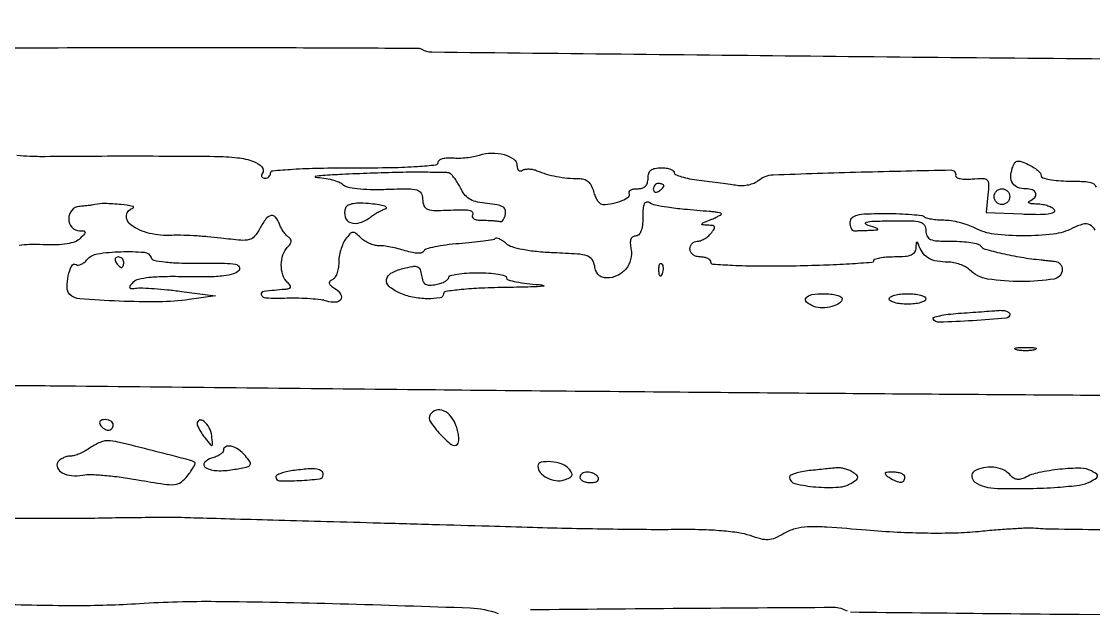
# Model space of a CAD drawing. Extents: x 0 to 5034, y 0 to 2560.
# Drawn here: x 4178.5 to 4383, y 243 to 354.9 of the extents above; entities that cross this region are included whole.
import ezdxf

# ---------------------------------------------------------------- set-up
doc = ezdxf.new("R2010")
doc.units = 0

msp = doc.modelspace()

# ---------------------------------------------------------------- linework, layer by layer
for points in [[(4411.924438, 347.515492, -0.000831), (4333.80723, 348.200801, -0.000043), (4256.765145, 349.011289, -0.136582), (4254.930349, 349.543046, 0.13817), (4254.241156, 349.740461, 0.000086), (4233.7201, 349.826621, 0.001061), (4210.843183, 349.870192, 0.000647), (4183.823964, 349.829362, -0.000341), (4156.335983, 349.771016, -0.000488), (4131.954539, 349.759695, -0.000262), (4111.314604, 349.781065, -0.00751), (4106, 349.869183, 0.002937), (4101.774224, 349.977913, 0.000588), (4094.240625, 350.118608, 0.000622), (4085.472697, 350.261124, 0.00058), (4076.5, 350.385387, -0.002069), (4067.124318, 350.543154, -0.001715), (4057.14375, 350.786667, -0.001731), (4047.996802, 351.072926, -0.004665), (4041.5, 351.35947, 0.010517), (4032.464362, 351.652091, 0.000459), (4000.8875, 351.981265, 0.000779), (3963.43663, 352.278954, 0.000556)], [(4177.605208, 329.407992, 0.018345), (4180.101488, 329.22325, 0.011852), (4183, 329.184168, -0.001552), (4190.559567, 329.237964, -0.001011), (4199.288569, 329.255342, -0.001013), (4207.95955, 329.237497, -0.001643), (4215.33104, 329.183166, -0.023955), (4219.684036, 328.927976, -0.060354), (4222.772875, 328.214445, -0.126362), (4224.323855, 327.155696, -0.329727), (4224.429973, 325.886693, 0.096707), (4224.30238, 325.548493, 0.174428), (4224.354029, 325.260466, 0.171182), (4224.578731, 325.067758, 0.09272), (4224.940983, 325, 0.093332), (4225.345238, 325.076123, 0.09642), (4225.688914, 325.29375, 0.099167), (4225.918938, 325.618444, 0.105053), (4226, 326, -0.389247), (4226.412014, 326.449058, -0.005893), (4230.25, 326.734375, -0.010966), (4235.264577, 326.937511, -0.004639), (4242, 327, 0.004251), (4249.131003, 327.06063, 0.012527), (4254.030338, 327.266803, 0.008893), (4257.539946, 327.565471, 0.384449), (4258, 328.075366, -0.244617), (4258.204125, 328.467634, -0.080631), (4258.807813, 328.759442, -0.058628), (4259.696597, 328.914044, -0.037061), (4260.75, 328.894044, 0.029226), (4261.972229, 328.851693, 0.019346), (4263.374325, 328.93942, 0.019492), (4264.734746, 329.131344, 0.035433), (4265.822172, 329.408971, -0.074917), (4268.183803, 329.817401, -0.07307), (4270.582275, 329.518003, -0.090177), (4272.374088, 328.652606, -0.239687), (4273, 327.421931, 0.071082), (4273.077366, 326.880473, 0.146421), (4273.307817, 326.524572, 0.189389), (4273.64964, 326.407087, 0.128267), (4274.047887, 326.529596, -0.098191), (4274.572082, 326.725601, -0.047808), (4275.287953, 326.773294, -0.044877), (4276.069126, 326.68012, -0.048909), (4276.797887, 326.449768, 0.030622), (4278.572786, 325.816596, 0.024074), (4280.560022, 325.344372, 0.023395), (4282.650042, 325.053289, 0.024217), (4284.73409, 324.963246, -0.072776), (4285.775388, 324.816451, -0.107522), (4286.5824, 324.376033, -0.098932), (4287.177978, 323.608304, -0.054218), (4287.592498, 322.487482, 0.040803), (4287.915544, 321.536491, 0.052781), (4288.368765, 320.734709, 0.06317), (4288.875869, 320.186123, 0.179506), (4289.358408, 320.013655, 0.046979), (4291.250658, 320.214698, 0.048254), (4293.054412, 320.765103, 0.05992), (4294.303749, 321.467706, 0.391427), (4294.429736, 322.11369, -0.235735), (4294.399327, 322.44857, -0.168549), (4294.64771, 322.739646, -0.090964), (4295.189859, 322.936924, -0.041914), (4295.940983, 323, 0.067914), (4296.850102, 323.124056, 0.125559), (4297.492623, 323.492834, 0.128278), (4297.871364, 324.117884, 0.07253), (4298, 325, -0.07578), (4298.142566, 325.935258, -0.149477), (4298.5625, 326.55, -0.124434), (4299.317234, 326.893532, -0.044917), (4300.5, 327, -0.034192), (4301.457574, 326.93444, -0.052196), (4302.265625, 326.735829, -0.067907), (4302.82163, 326.445719, -0.2432), (4303, 326.100694, 0.299824), (4303.25175, 325.718604, 0.026245), (4304.395312, 325.297102, 0.027605), (4305.929532, 324.91276, 0.017531), (4307.75, 324.62792, -0.0013), (4309.751896, 324.380949, -0.001145), (4311.839063, 324.113094, -0.00115), (4313.720341, 323.86288, -0.003477), (4315, 323.680616, 0.050315), (4316.067345, 323.629462, 0.04053), (4317.20625, 323.782616, 0.041973), (4318.244526, 324.102185, 0.077829), (4319, 324.552813, -0.165216), (4321.896726, 325.66205, -0.002991), (4338.638578, 326.202119, -0.001958), (4355.776587, 326.585209, -0.471209), (4356.670214, 325.54244, 0.325126), (4356.84394, 325.188709, 0.068848), (4357.529421, 324.939961, 0.048062), (4358.568015, 324.820441, 0.02725), (4359.834198, 324.865996, -0.018432), (4361.913078, 324.977508, -0.204636), (4362.666232, 324.670585, -0.2044), (4362.965678, 323.914026, -0.018386), (4362.834198, 321.834198), (4362.5, 318.5), (4369.338502, 318.202293, 0.009314), (4372.353343, 318.127274, 0.031712), (4374.313818, 318.239444, 0.064448), (4375.383699, 318.511802, 0.466627), (4375.529485, 318.952293, 0.131199), (4375.096367, 319.360922, 0.042509), (4374.281698, 319.715427, 0.039001), (4373.26853, 319.971444, 0.035068), (4372.190983, 320.078947, -0.017789), (4371.229144, 320.141462, -0.071163), (4370.657664, 320.282867, -0.390217), (4370.570346, 320.467356, -0.224994), (4370.75, 320.662281, 0.103032), (4371.743331, 321.325741, 0.272453), (4371.942569, 322.123987, 0.237494), (4371.332024, 322.77446, 0.087901), (4370.059017, 323, -0.086556), (4368.539697, 323.264998, -0.161117), (4367.566204, 324.02813, -0.15118), (4367.202927, 325.261836, -0.073535), (4367.46809, 326.899461, -0.053381), (4367.889489, 327.858523, -0.205913), (4368.398343, 328.240555, -0.145685), (4369.149521, 328.201842, -0.023346), (4370.524836, 327.640512, -0.031004), (4371.467025, 327.130453, -0.039054), (4372.264598, 326.541276, -0.043239), (4372.827072, 325.961283, -0.17023), (4372.993581, 325.5, 0.323946), (4373.282891, 325.107951, 0.028835), (4374.541849, 324.785355, 0.02902), (4376.23885, 324.554573, 0.017926), (4378.251383, 324.471422, -0.010346), (4381.480367, 324.387008, -0.1034), (4382.781745, 324.050696, -0.196009), (4383.454399, 323.291029, -0.055522)], [(4383.293942, 315.09002, 0.156926), (4382.257005, 316.114812, 0.186312), (4380.927985, 316.247883, 0.052209), (4378.949072, 315.473664, -0.090291), (4375.295572, 314.354882, -0.029545), (4369.650628, 314.027178, -0.029534), (4364.007905, 314.366916, -0.090632), (4360.364307, 315.493839, 0.035769), (4359.043324, 316.066755, 0.02267), (4357.435661, 316.550673, 0.022745), (4355.805085, 316.883868, 0.038541), (4354.416667, 316.993839, -0.018227), (4353.191343, 317.040974, -0.022667), (4352.059549, 317.177704, -0.021766), (4351.139028, 317.373018, -0.133993), (4350.722222, 317.611111, 0.16964), (4350.21907, 317.853737, 0.007756), (4348.291493, 318.042708, 0.012188), (4345.95746, 318.17785, 0.008365), (4343.305556, 318.222222, 0.008255), (4339.672323, 318.162231, 0.0499), (4337.806034, 317.913039, 0.125846), (4336.858399, 317.416274, 0.212512), (4336.5, 316.611111, 0.044597), (4336.555117, 315.994391, 0.064442), (4336.720312, 315.473264, 0.084323), (4336.963385, 315.120945, 0.20235), (4337.25, 315, 0.006952), (4337.674707, 315.005905, 0.001352), (4338.440625, 315.029281, 0.001437), (4339.333588, 315.06152, 0.001328), (4340.25, 315.09968, 0.003158), (4341.746331, 315.175444, 0.47836), (4341.833864, 315.297662, 0.25058), (4341.685939, 315.452707, 0.001977), (4340, 316, -0.151915), (4339.499963, 316.350574, -0.552765), (4339.606673, 316.640997, -0.043217), (4341.055942, 316.81924, -0.005307), (4344.25, 316.90032, -0.00677), (4348.245343, 316.905218, -0.065622), (4349.91871, 316.66365, -0.190147), (4350.701637, 316.068177, -0.137037), (4351, 315, 0.109521), (4351.231658, 313.955086, 0.189686), (4351.867623, 313.351194, 0.084554), (4353.170652, 313.0654, 0.011802), (4355.940983, 313, -0.016676), (4357.873417, 312.935533, -0.023286), (4359.591151, 312.740145, -0.02092), (4360.954417, 312.461444, -0.195882), (4361.428686, 312.115388, 0.190235), (4362.241209, 311.508857, 0.009706), (4365.493447, 310.692771, 0.015576), (4369.227325, 309.954155, 0.015575), (4373, 309.449423, -0.001094), (4373.665384, 309.379948, -0.000732), (4374.426562, 309.29766, -0.000737), (4375.164052, 309.215741, -0.00145), (4375.75, 309.14806, -0.105172), (4376.227205, 308.985952, -0.08795), (4376.632812, 308.635559, -0.084522), (4376.90548, 308.152879, -0.086608), (4377, 307.611291, -0.370687), (4375.444059, 305.80095, -0.036891), (4369.279233, 305.324633, -0.038359), (4362.768064, 305.802875, -0.1602), (4359.305338, 307.551805, 0.072979), (4358.557547, 308.108217, 0.038318), (4357.49572, 308.579091, 0.037113), (4356.310385, 308.902819, 0.046709), (4355.178571, 309.015313, -0.040192), (4353.115478, 309.193297, -0.083862), (4351.596121, 309.720053, -0.099886), (4350.502343, 310.641652, -0.077099), (4349.728891, 312, 0.010258), (4349.413657, 312.779626, 0.403256), (4349.256944, 312.845775, 0.289553), (4349.135587, 312.682747, 0.007783), (4349.078947, 311.75, -0.129212), (4348.815969, 310.906089, -0.152781), (4348.183728, 310.364309, -0.082273), (4347.017945, 310.077657, -0.019235), (4345, 310, 0.017643), (4343.466583, 309.945875, 0.028686), (4342.174542, 309.779688, 0.028331), (4341.215286, 309.542985, 0.328657), (4340.998439, 309.25, -0.392591), (4340.711302, 308.941956, -0.002272), (4336.444671, 308.652406, -0.007541), (4331.441264, 308.411385, -0.004534), (4325.498439, 308.26883, -0.00476), (4319.006066, 308.233802, -0.011058), (4314.140069, 308.361511, -0.005918), (4310.402005, 308.586776, -0.393272), (4310, 309.01883, 0.194069), (4309.84885, 309.393587, 0.087211), (4309.4125, 309.711781, 0.067067), (4308.765464, 309.927749, 0.047089), (4308, 310, -0.072314), (4307.230589, 310.111864, -0.08892), (4306.583333, 310.4375, -0.10214), (4306.153209, 310.924246, -0.130775), (4306, 311.5, -0.090674), (4306.104712, 312.072657, -0.09558), (4306.404657, 312.559375, -0.099644), (4306.85199, 312.885048, -0.108083), (4307.377555, 313, 0.086594), (4307.995234, 313.107783, 0.04354), (4308.71614, 313.440625, 0.041499), (4309.421878, 313.926058, 0.048188), (4310, 314.5, 0.02517), (4310.610058, 315.315287, 0.248373), (4310.653572, 315.727493, 0.266596), (4310.33887, 315.975797, 0.028281), (4309.372445, 316.063386, -0.011817), (4308.354523, 316.121953, -0.50221), (4308.255166, 316.280831, -0.201555), (4308.467452, 316.499869, -0.005271), (4309.75, 317.031162, 0.010104), (4310.612347, 317.398193, 0.015679), (4311.339063, 317.752791, 0.009944), (4311.91587, 318.071808, 0.26755), (4312, 318.217776, 0.34193), (4311.908063, 318.336496, 0.013599), (4311.339063, 318.467164, 0.019033), (4310.612565, 318.584759, 0.011702), (4309.75, 318.670442, -0.004236), (4304.907286, 319.078576, -0.013184), (4301.655907, 319.467053, -0.017515), (4299.424097, 319.873886, -0.084762), (4298.233983, 320.355391, 0.193422), (4297.681919, 320.45098, 0.240624), (4297.283109, 320.126529, 0.086531), (4297.058418, 319.21994, 0.017581), (4297, 317.559017, -0.026202), (4296.918609, 316.006937, -0.065229), (4296.654375, 314.903593, -0.106405), (4296.222414, 314.240442, -0.197884), (4295.638672, 314, 0.14916), (4295.084022, 313.830772, 0.159179), (4294.735483, 313.384284, 0.098481), (4294.620049, 312.624493, 0.035848), (4294.748003, 311.537903, -0.111349), (4294.681174, 309.507351, -0.110247), (4293.750093, 307.693703, -0.109932), (4292.133494, 306.444445, -0.110175), (4290.14098, 306, -0.082686), (4289.257295, 306.147142, -0.110391), (4288.565959, 306.570893, -0.102326), (4288.085747, 307.277234, -0.063098), (4287.819551, 308.25, 0.115679), (4287.335208, 309.493531, 0.164729), (4286.393682, 310.198237, 0.062616), (4284.519466, 310.56049, 0.006492), (4280.025321, 310.798345, -0.013375), (4276.742254, 311.017454, -0.024309), (4274.080632, 311.397955, -0.02861), (4272.066326, 311.907593, -0.108056), (4270.944169, 312.550526, 0.030883), (4270.292358, 313.070989, 0.046802), (4269.662625, 313.430326, 0.058429), (4269.140186, 313.596685, 0.249212), (4268.837364, 313.504031, -0.157044), (4268.416748, 313.288328, -0.005619), (4266.601475, 313.011981, -0.009871), (4264.420318, 312.74877, -0.006703), (4261.92842, 312.531563, 0.013368), (4259.449871, 312.282193, 0.020156), (4257.309887, 311.920763, 0.015703), (4255.619388, 311.508815, 0.249655), (4255.205081, 311.115242, -0.249865), (4254.862917, 310.79046, -0.072646), (4254.117349, 310.697078, -0.04902), (4253.046466, 310.824465, -0.022876), (4251.695176, 311.186984, 0.015942), (4250.334414, 311.572343, 0.013888), (4248.888031, 311.890187, 0.014099), (4247.563431, 312.104416, 0.039547), (4246.62578, 312.154247, -0.069647), (4245.794579, 312.248667, -0.040557), (4244.844418, 312.577572, -0.039702), (4243.927699, 313.070879, -0.053139), (4243.193454, 313.663689, 0.02749), (4242.252359, 314.506623, 0.192341), (4241.673926, 314.682657, 0.189385), (4241.128152, 314.412965, 0.02654), (4240.317674, 313.419768, 0.056681), (4239.812312, 312.533297, 0.030429), (4239.387067, 311.34646, 0.029878), (4239.096454, 310.067744, 0.040957), (4239, 308.892204, -0.042643), (4238.907582, 307.810544, -0.049195), (4238.632812, 306.812988, -0.055928), (4238.229739, 306.036536, -0.146638), (4237.75, 305.641374, 0.09611), (4237.2897, 305.333538, 0.281199), (4237.202136, 304.977978, 0.148001), (4237.49487, 304.550681, 0.028153), (4238.271032, 303.99658, -0.103487), (4239.370653, 302.930437, -0.299575), (4239.383263, 301.92001, -0.246275), (4238.397446, 301.35792, -0.085859), (4236.727426, 301.586512, 0.047296), (4235.567983, 301.837046, 0.011744), (4233.632326, 302.0211, 0.011903), (4231.397152, 302.12737, 0.011689), (4229.145833, 302.128106, -0.012781), (4225.091776, 302.138288, -0.334957), (4224.290965, 302.778613, -0.450468), (4224.766033, 303.4781, -0.013577), (4228.7, 303.875, 0.031717), (4229.518139, 303.987633, 0.257937), (4229.795833, 304.223958, 0.26007), (4229.742269, 304.583156, 0.032136), (4229.2, 305.2, -0.119389), (4228.334185, 306.619356, -0.079255), (4228.044219, 308.513444, -0.078949), (4228.357978, 310.411301, -0.11652), (4229.241641, 311.841641, 0.045907), (4229.741678, 312.443017, 0.128538), (4229.926185, 312.954461, 0.171617), (4229.813239, 313.397959, 0.098918), (4229.418699, 313.791641, -0.064564), (4228.964391, 314.186949, -0.029497), (4228.477171, 314.805982, -0.028605), (4228.033834, 315.528058, -0.035008), (4227.708443, 316.25, 0.078903), (4226.966135, 317.574143, 0.287223), (4226.098124, 317.884111, 0.181592), (4225.107709, 317.241333, 0.03613), (4223.960407, 315.42602, -0.053018), (4222.957382, 313.951479, -0.157304), (4221.930695, 313.314252, -0.082749), (4220.334082, 313.18898, -0.008418), (4216.541428, 313.583531, 0.008514), (4213.982562, 313.849231, 0.007368), (4211.289747, 314.042638, 0.007434), (4208.844428, 314.145641, 0.021391), (4207.147072, 314.119253, -0.074016), (4202.92001, 314.49834, -0.093961), (4199.355808, 316.109616, -0.272708), (4198.540247, 317.905023, -0.31183), (4199.75, 319.310674, 0.792377), (4199.741448, 319.653174, 0.027701), (4197.488914, 319.994285, 0.01603), (4194.377199, 320.190107, 0.065739), (4192.5, 320.000812, -0.020734), (4191.981941, 319.901004, -0.006667), (4191.20625, 319.795226, -0.006638), (4190.339052, 319.700396, -0.007387), (4189.5, 319.632391, 0.210128), (4188.0687, 318.886642, 0.174658), (4187.507047, 317.249085, 0.178417), (4188.122676, 315.654933, 0.215533), (4189.571429, 315, -0.026212), (4190.421736, 314.955392, -0.360608), (4190.622413, 314.75, -0.207969), (4190.502709, 314.398802, -0.011703), (4189.690223, 313.547366, -0.10629), (4188.703677, 312.909979, -0.048467), (4187.215158, 312.506068, -0.036187), (4185.203723, 312.312843, -0.016606), (4182.568003, 312.338629, 0.016203), (4180.008101, 312.365734, 0.034604), (4178.039545, 312.186107, 0.04563)], [(4173.358889, 285.524148, -0.001939), (4188.781376, 285.418993, 0.000175), (4254.149242, 284.742705, 0.000322), (4307.368628, 284.244955, 0.00037), (4355.027412, 283.865158, 0.000363), (4403, 283.553224, -0.001049)], [(4336.606575, 242.334389, 0.000042), (4363.474657, 242.054822, 0.00074), (4393.304016, 241.791157, 0.000449)], [(4393.383084, 257.883681, -0.000403), (4375.174322, 258.101635, -0.019149), (4371.5, 258.289444, 0.033716), (4370.274435, 258.316359, 0.004117), (4367.590625, 258.172144, 0.004864), (4364.401112, 257.943235, 0.003996), (4361, 257.638477, -0.017622), (4356.64022, 257.367309, -0.009868), (4351.327605, 257.329366, -0.009286), (4345.528472, 257.510149, -0.00891), (4339.659504, 257.907231, 0.003907), (4332.130992, 258.492321, 0.02714), (4328.43624, 258.549515, 0.056213), (4326.031156, 258.183325, 0.067643), (4323.92496, 257.296601, -0.031144), (4322.216364, 256.425904, -0.086511), (4320.910779, 256.111331, -0.079416), (4319.511473, 256.244177, -0.02346), (4317.448296, 256.882536, 0.050559), (4315.343878, 257.410796, 0.015297), (4312.067863, 257.786941, 0.014085), (4308.098516, 258.007691, 0.010291), (4303.68284, 258.037746, -0.005024), (4298.578284, 258.018718, -0.001833), (4291.350584, 258.090891, -0.001817), (4283.446421, 258.227519, -0.002171), (4276, 258.415653, 0.000198), (4267.665828, 258.659138, 0.000093), (4256.884375, 258.967859, 0.000092), (4245.584071, 259.287264, 0.000129), (4235.5, 259.567836, -0.000054), (4226.435162, 259.81869, -0.000073), (4218.228125, 260.047892, -0.000049), (4211.340473, 260.241934, -0.000785), (4209, 260.31178, 0.008576), (4206.919423, 260.341435, 0.001263), (4202.709375, 260.318598, 0.001425), (4197.73384, 260.264858, 0.001224), (4192.5, 260.180595, -0.005118), (4185.886559, 260.125637, -0.001737), (4176.26875, 260.177576, -0.001727)], [(4275.603424, 242.785882, -0.000516), (4304.603314, 243.044558, -0.000611), (4333.417055, 243.236585, -0.140671), (4335.969089, 242.519104, 0.136612)], [(4172.325128, 243.878075, 0.007711), (4188.556901, 243.577475, 0.016813), (4201, 243.95746, -0.018434), (4215.557889, 244.354825, -0.004627), (4239.302453, 243.907711, -0.002036), (4264.100453, 243.110104, -0.081957), (4269.405255, 242.036022, 0.028163)]]:
    msp.add_lwpolyline(points, format="xyb")
for points in [[(4245, 325.95805, 0.002279), (4239.687565, 325.73524, 0.006293), (4235.949062, 325.514182, 0.025396), (4234.541885, 325.341039, 0.893594), (4234.55, 325.20805, -0.024638), (4236.185594, 325.042966, -0.026778), (4237.751414, 324.720013, -0.027606), (4239.050316, 324.300869, -0.104897), (4239.761198, 323.838802, 0.144106), (4240.634587, 323.362624, 0.024913), (4242.512708, 323.053561, 0.023173), (4244.97805, 322.888273, 0.013258), (4247.961198, 322.905896, -0.005945), (4252.23669, 322.993694, -0.066139), (4253.926318, 322.784056, -0.202543), (4254.704849, 322.185793, -0.129698), (4255, 321.067094, 0.09451), (4255.249893, 319.75686, 0.223075), (4255.957055, 319.091552, 0.083498), (4257.47706, 318.862854, 0.007418), (4261.361241, 318.987609, -0.017402), (4263.033666, 319.007918, -0.063372), (4264.081764, 318.850337, -0.171182), (4264.538192, 318.528002, -0.301249), (4264.552224, 318.084501, 0.200336), (4264.481942, 317.643773, 0.205907), (4264.746884, 317.290469, 0.098253), (4265.409794, 317.066847, 0.032379), (4266.440983, 317, -0.008871), (4267.4747, 316.981658, -0.01006), (4268.464578, 316.926562, -0.009352), (4269.301747, 316.847278, -0.053599), (4269.736305, 316.75, 0.223249), (4270.042111, 316.784386, 0.096093), (4270.351699, 317.068699, 0.068416), (4270.619151, 317.558603, 0.043237), (4270.797304, 318.185998, 0.134144), (4270.734179, 319.010156, 0.177829), (4270.256278, 319.583193, 0.090556), (4269.218762, 319.953797, 0.019941), (4267.333992, 320.185998, -0.031999), (4265.478617, 320.460114, -0.070364), (4264.135027, 320.952318, -0.085621), (4263.147277, 321.72284, -0.069424), (4262.388809, 322.834184, 0.016495), (4261.882212, 323.776613, 0.01677), (4261.317219, 324.678285, 0.016794), (4260.774622, 325.427379, 0.063782), (4260.365816, 325.834184, 0.160345), (4259.643057, 326.087875, 0.002881), (4255.494958, 326.145219, 0.006865), (4250.619778, 326.117578, 0.00449)], [(4299, 322.940983, 0.108972), (4299.078288, 322.586039, 0.182303), (4299.29375, 322.3746, 0.161196), (4299.6179, 322.343488, 0.082592), (4300, 322.5, 0.029505), (4300.382774, 322.768994, 0.035638), (4300.70625, 323.066025, 0.038439), (4300.934461, 323.34829, 0.151918), (4301, 323.559017, 0.210953), (4300.92554, 323.727648, 0.081139), (4300.70625, 323.870461, 0.061769), (4300.382849, 323.967655, 0.042167), (4300, 324, 0.105053), (4299.618444, 323.918938, 0.099167), (4299.29375, 323.688914, 0.09642), (4299.076123, 323.345238, 0.093332)], [(4367, 321.5, -0.099038), (4366.885486, 320.927543, -0.097945), (4366.559375, 320.440625, -0.097945), (4366.072457, 320.114514, -0.099038), (4365.5, 320, -0.099038), (4364.927543, 320.114514, -0.097945), (4364.440625, 320.440625, -0.097945), (4364.114514, 320.927543, -0.099038), (4364, 321.5, -0.099038), (4364.114514, 322.072457, -0.097945), (4364.440625, 322.559375, -0.097945), (4364.927543, 322.885486, -0.099038), (4365.5, 323, -0.099038), (4366.072457, 322.885486, -0.097945), (4366.559375, 322.559375, -0.097945), (4366.885486, 322.072457, -0.099038)], [(4240.298346, 319.335093, 0.163296), (4240.225364, 317.625907, 0.243962), (4241.234204, 316.5637, 0.164582), (4243.098774, 316.551869, 0.08794), (4245.149118, 317.659558, -0.02593), (4245.775399, 318.105631, -0.01664), (4246.543803, 318.559762, -0.016724), (4247.327962, 318.95519, -0.029868), (4248, 319.218865, 0.480789), (4248.085332, 319.445364, 0.182844), (4247.777732, 319.690606, 0.039825), (4246.719006, 319.940483, 0.013252), (4245.136959, 320.140344, 0.01949), (4243.192154, 320.257536, 0.046564), (4241.751019, 320.153812, 0.06894), (4240.776097, 319.849484, 0.193397)], [(4203.205645, 309.883064, 0.267892), (4203.760274, 309.391141, 0.021567), (4205.763432, 309.070061, 0.021392), (4208.574791, 308.86438, 0.009053), (4212.357771, 308.818418, -0.004467), (4217.235656, 308.803887, -0.041419), (4219.333743, 308.604594, -0.214152), (4220.011418, 308.141541, -0.320924), (4219.9621, 307.454333, -0.147523), (4218.947014, 306.781799, -0.042709), (4217.087293, 306.39155, -0.027612), (4214.261103, 306.203994, -0.008054), (4209.900352, 306.226025, 0.008896), (4205.78264, 306.239898, 0.023537), (4202.843014, 306.058918, 0.030745), (4200.791186, 305.706659, 0.143013), (4199.757045, 305.120586, 0.02326), (4199.149728, 304.434528, 0.335009), (4199.140074, 304.128766, 0.257963), (4199.452953, 303.977271, 0.016562), (4200.5, 304.068712, -0.041213), (4201.654613, 304.112439, -0.007268), (4203.821875, 303.984287, -0.00783), (4206.364802, 303.756705, -0.006972), (4209, 303.441997), (4215.5, 302.573652), (4210.5, 301.887104, -0.031153), (4204.736652, 301.458846, -0.013847), (4197.114273, 301.579345, -0.007438), (4189.600192, 302.018478, -0.179942), (4187.72141, 302.87859, -0.19835), (4187.184999, 304.169647, -0.052472), (4187.418691, 306.437474, -0.06472), (4188.075834, 308.314323, -0.440087), (4188.91601, 308.551909, 0.170426), (4189.335717, 308.459831, 0.077158), (4189.884534, 308.615066, 0.063159), (4190.47292, 308.980532, 0.049067), (4191.009138, 309.51101, -0.184828), (4192.966949, 310.612669, -0.029137), (4197.447402, 311.011366, -0.026591), (4201.888272, 310.910655, -0.302011)], [(4196.5, 309, 0.029505), (4196.768994, 308.617226, 0.035638), (4197.066025, 308.29375, 0.038439), (4197.34829, 308.065539, 0.151918), (4197.559017, 308, 0.210953), (4197.727648, 308.07446, 0.081139), (4197.870461, 308.29375, 0.061769), (4197.967655, 308.617151, 0.042167), (4198, 309, 0.105053), (4197.918938, 309.381556, 0.099167), (4197.688914, 309.70625, 0.09642), (4197.345238, 309.923877, 0.093332), (4196.940983, 310, 0.108972), (4196.586039, 309.921712, 0.182303), (4196.3746, 309.70625, 0.161196), (4196.343488, 309.3821, 0.082592)], [(4300.683114, 306.8125, -0.054073), (4300.461564, 306.395823, -0.470617), (4300.279315, 306.37858, -0.168741), (4300.137993, 306.670344, -0.018894), (4300.078947, 307.416667, -0.028489), (4300.089945, 308.112848, -0.077125), (4300.200665, 308.592839, -0.208169), (4300.385309, 308.77538, -0.296942), (4300.604167, 308.729167, -0.126455), (4300.797407, 308.402231, -0.060344), (4300.876576, 307.916927, -0.05415), (4300.839148, 307.359369, -0.051402)], [(4257.55208, 304.765205, 0.032822), (4258.489417, 305.009048, 0.046105), (4259.280924, 305.3552, 0.055176), (4259.832561, 305.744585, 0.214685), (4260, 306.116577, -0.343605), (4260.270277, 306.463439, -0.021921), (4261.615625, 306.740495, -0.024724), (4263.391523, 306.936319, -0.015098), (4265.5, 307, -0.016283), (4267.608398, 306.931321, -0.026586), (4269.384375, 306.720267, -0.024885), (4270.716513, 306.420692, -0.336901), (4271, 306.047717, 0.333393), (4271.293624, 305.656307, 0.019348), (4272.835938, 305.270875, 0.023105), (4274.854128, 304.945189, 0.014263), (4277.25, 304.740397, -0.062178), (4278.082291, 304.588137, -0.819228), (4278.065625, 304.433052, -0.015772), (4275.6399, 304.288569, -0.003056), (4271.25, 304.19268, 0.006534), (4266.239085, 304.048347, 0.013799), (4262.36067, 303.778519, 0.008547), (4259.38325, 303.437165, 0.376275), (4259, 303, -0.366006), (4258.334344, 302.212465, -0.046618), (4255.945092, 302.034903, -0.044502), (4253.068994, 302.346539, -0.057726), (4250.547053, 303.160515, -0.069475), (4248.612265, 304.390452, -0.259704), (4248.125687, 305.692499, -0.235269), (4248.970315, 306.894095, -0.060001), (4251.25, 307.794389, -0.017356), (4253.127921, 308.217392, -0.136674), (4254.009458, 308.14244, -0.219163), (4254.510717, 307.638576, -0.053365), (4254.80208, 306.471609, 0.055346), (4255.072069, 305.408147, 0.165545), (4255.541694, 304.836017, 0.14667), (4256.30405, 304.629862, 0.040452)], [(4335, 302.067388, -0.257593), (4334.520833, 301.199018, -0.073222), (4333.060158, 300.553429, -0.065128), (4331.237062, 300.296684, -0.094339), (4329.640877, 300.584314, -0.078424), (4328.23678, 301.393727, -0.407338), (4328.141651, 302.198205, -0.193721), (4329.212465, 302.828731, -0.037383), (4331.5, 303, -0.025175), (4332.84123, 302.932425, -0.039954), (4333.971875, 302.726045, -0.047793), (4334.774219, 302.42777, -0.287381)], [(4351, 302, -0.277684), (4350.767902, 301.614308, -0.052312), (4349.971875, 301.29375, -0.042582), (4348.841111, 301.072542, -0.027026), (4347.5, 301, -0.027026), (4346.158889, 301.072542, -0.042582), (4345.028125, 301.29375, -0.052312), (4344.232098, 301.614308, -0.277684), (4344, 302, -0.277684), (4344.232098, 302.385692, -0.052312), (4345.028125, 302.70625, -0.042582), (4346.158889, 302.927458, -0.027026), (4347.5, 303, -0.027026), (4348.841111, 302.927458, -0.042582), (4349.971875, 302.70625, -0.052312), (4350.767902, 302.385692, -0.277684)], [(4367, 299.082059, -0.389405), (4366.296447, 298.315675, -0.006245), (4359.925571, 297.850114, -0.006884), (4353.571482, 297.553238, -0.26955), (4352.375441, 298.196833, -0.485897), (4352.483358, 298.48879, -0.023981), (4353.623209, 298.797126, -0.023739), (4355.230025, 299.070898, -0.012906), (4357.223842, 299.261851, 0.000468), (4359.408855, 299.416381, 0.000457), (4361.611066, 299.57622, 0.00045), (4363.544688, 299.720087, 0.001716), (4364.75, 299.815018, -0.038786), (4365.611761, 299.818893, -0.060544), (4366.339063, 299.676016, -0.082925), (4366.831939, 299.419175, -0.235445)], [(4371.75, 292.310674, -0.039571), (4370.952734, 292.168469, -0.024357), (4370, 292.122029, -0.024357), (4369.047266, 292.168469, -0.039571), (4368.25, 292.310674, -0.161593), (4367.99086, 292.478988, -0.542911), (4368.042188, 292.633659, -0.052887), (4368.748017, 292.740287, -0.011065), (4370, 292.767997, -0.011065), (4371.251983, 292.740287, -0.052887), (4371.957812, 292.633659, -0.542911), (4372.00914, 292.478988, -0.161593)], [(4256.469952, 279.951381, 0.293056), (4256.492533, 278.589016, 0.039457), (4258.346447, 276.227667, 0.041053), (4260.49297, 274.250825, 0.378576), (4261.655876, 274.322543, 0.174261), (4261.869984, 274.776934, 0.041298), (4261.880819, 275.627786, 0.037631), (4261.729225, 276.665623, 0.029484), (4261.415515, 277.759797, 0.082578), (4260.424171, 279.561769, 0.122082), (4259.005638, 280.662922, 0.171489), (4257.575382, 280.773935, 0.191027)], [(4193.5, 278, 0.06081), (4193.806203, 277.617485, 0.051032), (4194.2129, 277.29375, 0.053229), (4194.653442, 277.073302, 0.089642), (4195.059017, 277, 0.105429), (4195.418051, 277.076556, 0.099231), (4195.723586, 277.29375, 0.096318), (4195.928382, 277.618268, 0.092995), (4196, 278, 0.153634), (4195.879982, 278.381379, 0.097988), (4195.542039, 278.70625, 0.080552), (4195.037096, 278.925455, 0.062283), (4194.440983, 279, 0.066118), (4193.889346, 278.926733, 0.138808), (4193.521475, 278.70625, 0.191142), (4193.392057, 278.379648, 0.139169)], [(4212, 278.274463, 0.101263), (4212.095504, 277.807737, 0.022827), (4212.449261, 277.074137, 0.022759), (4212.943962, 276.249746, 0.020334), (4213.529398, 275.44113, 0.004836), (4214.555183, 274.164783, 0.323405), (4214.81126, 274.097056, 0.336525), (4214.948062, 274.317928, 0.005041), (4214.779398, 275.921672, 0.09477), (4214.301134, 277.446993, 0.094156), (4213.293018, 278.692178, 0.2498), (4212.45283, 278.873793, 0.335306)], [(4191.44113, 273.531803, -0.035357), (4190.573832, 272.967441, -0.028644), (4189.573481, 272.485547, -0.029512), (4188.595266, 272.147595, -0.063794), (4187.809017, 272.031803, 0.058028), (4187.111224, 271.937216, 0.049437), (4186.412915, 271.68275, 0.051795), (4185.817564, 271.316311, 0.090744), (4185.430902, 270.888197, 0.252563), (4185.365715, 269.780765, 0.165921), (4186.270507, 268.83797, 0.099275), (4188.048262, 268.328275, 0.065462), (4190.178977, 268.433663, -0.055159), (4191.690071, 268.539537, -0.011265), (4194.36843, 268.371156, -0.011738), (4197.488251, 268.030411, -0.01078), (4200.678977, 267.535699, 0.005008), (4205.705654, 266.69681, 0.059231), (4207.679537, 266.623696, 0.140019), (4208.940002, 267.097459, 0.067997), (4210.181607, 268.309963, 0.013011), (4210.806682, 269.157527, 0.020866), (4211.289774, 269.915042, 0.016096), (4211.62562, 270.538989, 0.322257), (4211.592683, 270.74065, 0.133686), (4210.761796, 271.215946, 0.001177), (4203.666691, 273.038596, 0.002394), (4196.897768, 274.726011, 0.056165), (4194.94113, 274.976464, 0.071119), (4194.206309, 274.88271, 0.030649), (4193.269971, 274.561804, 0.029555), (4192.298819, 274.092023, 0.034492)], [(4217, 273.116631, -0.194814), (4216.846092, 272.73661, -0.055005), (4216.344129, 272.321238, -0.046636), (4215.622002, 271.937751, -0.034814), (4214.767247, 271.649385, 0.154462), (4213.410236, 270.79429, 0.477106), (4213.584894, 269.877814, 0.113993), (4215.803397, 269.275415, 0.051421), (4218.8298, 269.471245, 0.007852), (4221.380147, 269.943429, 0.159554), (4222.055069, 270.325589, 0.342927), (4222.09906, 270.885429, 0.031459), (4221.203459, 272.075345, 0.062213), (4219.881484, 273.278634, 0.093101), (4218.464911, 273.925734, 0.173714), (4217.445143, 273.822218, 0.289081)], [(4277, 270.122445, 0.181454), (4277.449693, 268.924108, 0.092856), (4278.728724, 267.915754, 0.084805), (4280.410574, 267.371023, 0.113319), (4282.004662, 267.50148, 0.031631), (4283.042828, 267.90483, 0.181656), (4283.449726, 268.318131, 0.23002), (4283.432211, 268.833425, 0.051689), (4282.930205, 269.584098, 0.13677), (4281.594846, 270.509911, 0.061034), (4279.485784, 270.964846, 0.070762), (4277.616088, 270.869865, 0.35902)], [(4360.202666, 269.146416, 0.284599), (4359.727648, 268.165479, 0.211426), (4360.340769, 267.095348, 0.096735), (4362.194781, 266.220414, 0.056889), (4364.6324, 265.890802, 0.00906), (4370.801969, 265.874578, 0.014166), (4376.106256, 266.107164, 0.013818), (4380.311275, 266.528163, 0.091246), (4382.315564, 267.168885, 0.013724), (4383.514178, 267.853325, 0.229186), (4383.75609, 268.227506, 0.283409), (4383.58681, 268.597585, 0.019816), (4382.569916, 269.220811, 0.130387), (4380.532084, 269.743098, 0.023343), (4376.578127, 269.525042, 0.025953), (4372.548936, 268.900975, 0.071571), (4369.855005, 267.922317, -0.06959), (4369.053855, 267.627693, -0.105117), (4368.31314, 267.624745, -0.103274), (4367.626013, 267.924457, -0.065331), (4366.98256, 268.521013, 0.121635), (4365.693566, 269.472719, 0.075625), (4363.859611, 269.927251, 0.072532), (4361.889647, 269.823085, 0.092173)], [(4230.25, 269.286078, 0.023077), (4229.004749, 269.069137, 0.035301), (4227.954687, 268.756699, 0.038815), (4227.197793, 268.4028, 0.270266), (4227, 268.063606, 0.407249), (4227.698465, 267.348291, 0.017994), (4231.509356, 267.394588, 0.017789), (4235.330279, 267.715175, 0.36659), (4236.059603, 268.5, 0.246927), (4235.741578, 269.178762, 0.129206), (4234.855403, 269.544559, 0.053857), (4233.172999, 269.589793, 0.011402)], [(4285, 268, 0.195654), (4285.155423, 267.618015, 0.086673), (4285.604836, 267.29375, 0.066561), (4286.270941, 267.073608, 0.0466), (4287.059017, 267, 0.047867), (4287.804599, 267.071541, 0.104212), (4288.33165, 267.29375, 0.181468), (4288.558599, 267.621877, 0.202618), (4288.5, 268, 0.08825), (4288.157656, 268.382836, 0.053305), (4287.640225, 268.70625, 0.051278), (4287.038022, 268.925833, 0.061875), (4286.440983, 269, 0.067639), (4285.890182, 268.925146, 0.08433), (4285.423289, 268.70625, 0.09965), (4285.111069, 268.38134, 0.142666)], [(4328.75, 269.271532, 0.020421), (4327.312935, 269.061595, 0.031884), (4326.101562, 268.752739, 0.033253), (4325.216056, 268.399186, 0.288757), (4325, 268.056266, 0.348976), (4325.995785, 266.803296, 0.035319), (4330.021004, 266.165525, 0.038373), (4334.342313, 266.123082, 0.129216), (4337, 267.015313, 0.02521), (4337.814678, 267.610943, 0.226004), (4338, 268, 0.226004), (4337.814678, 268.389057, 0.02521), (4337, 268.984687, 0.044982), (4336.315787, 269.350517, 0.03266), (4335.5, 269.63524, 0.033247), (4334.683087, 269.804269, 0.059839), (4334, 269.816584, 0.00039), (4333.184941, 269.73292, 0.000095), (4331.839063, 269.593449, 0.000097), (4330.295703, 269.432915, 0.000097)], [(4344, 268, 0.031558), (4345.301377, 267.270972, 0.112355), (4346.227035, 267.060308, 0.234725), (4346.775753, 267.332924, 0.163584), (4347, 268, 0.210568), (4346.832025, 268.381177, 0.082215), (4346.339063, 268.701752, 0.062416), (4345.611405, 268.917196, 0.042523), (4344.75, 268.984687, 0.011293), (4343.555791, 268.949578, 0.220444), (4343.237851, 268.781653, 0.409657), (4343.271114, 268.520491, 0.023197)]]:
    msp.add_lwpolyline(points, format="xyb", close=True)

doc.saveas('drawing.dxf')
